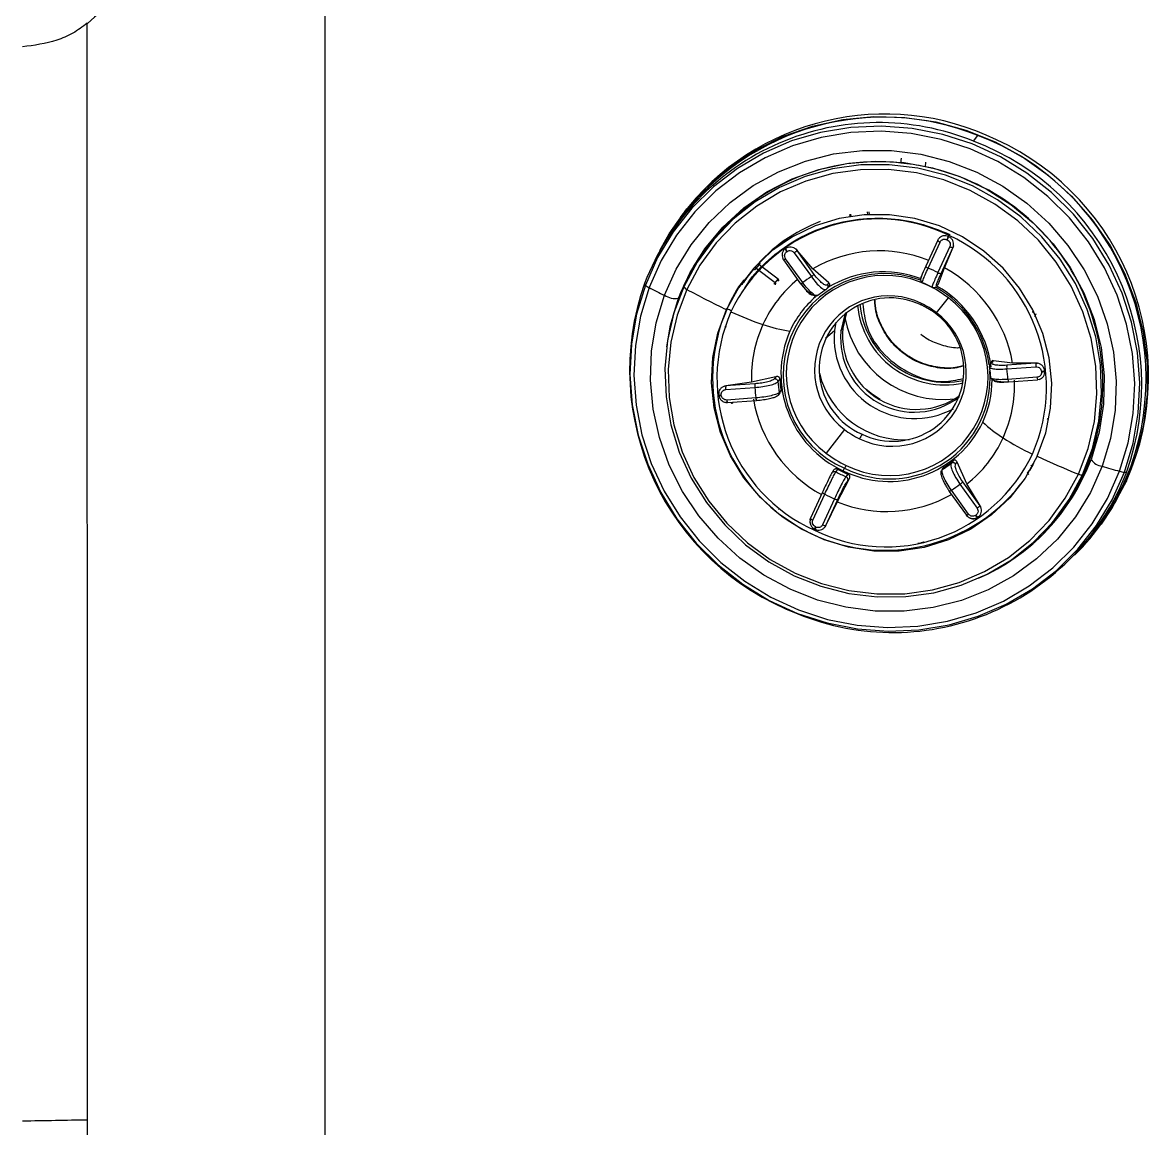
# Model space of a CAD drawing. Extents: x 943 to 1030, y 781 to 934.
# Drawn here: x 1010.099 to 1014.423, y 842.266 to 846.512 of the extents above; entities that cross this region are included whole.
import ezdxf

# ---------------------------------------------------------------- set-up
doc = ezdxf.new("R2010")
doc.units = 0
doc.header["$MEASUREMENT"] = 0
doc.layers.add('1', color=4, linetype='Continuous')

# ---------------------------------------------------------------- blocks, each defined once
blk = doc.blocks.new('AIRA')
at = {"layer": '1', "color": 3, "linetype": 'Continuous', "lineweight": 25}
for p, q in [((70.5736, 42.8903), (70.5899, 42.9126)), ((70.2944, 42.8069), (70.2969, 42.8255)), ((70.2985, 42.8092), (70.2966, 42.8067)), ((70.3895, 42.8097), (70.3873, 42.7923)), ((69.4503, 42.596), (69.4339, 42.5738)), ((69.4528, 42.6061), (69.4471, 42.5983)), ((70.0967, 42.6098), (70.098, 42.6019)), ((70.1015, 42.6106), (70.1028, 42.6027)), ((70.1671, 42.6092), (70.1656, 42.619)), ((70.174, 42.6096), (70.1723, 42.62)), ((70.4358, 42.5108), (70.3901, 42.4108)), ((70.4358, 42.5109), (70.4388, 42.516)), ((70.4706, 42.5126), (70.4724, 42.5117)), ((70.4767, 42.5247), (70.4785, 42.5239)), ((70.4794, 42.5283), (70.4824, 42.5325)), ((69.8506, 42.4777), (69.8523, 42.4788)), ((69.856, 42.4664), (69.8576, 42.4675)), ((69.8961, 42.4714), (69.892, 42.4758)), ((69.892, 42.4758), (69.8959, 42.4712)), ((69.8959, 42.4712), (69.8961, 42.4714)), ((69.9617, 42.3794), (69.8959, 42.4712)), ((69.9567, 42.4005), (69.8961, 42.4714)), ((70.3991, 42.4036), (70.4448, 42.5036)), ((70.4823, 42.4859), (70.4365, 42.386)), ((70.4489, 42.3832), (70.4946, 42.4832)), ((70.4614, 42.4048), (70.4947, 42.4833)), ((70.4965, 42.4887), (70.4946, 42.4832)), ((70.4946, 42.4832), (70.4947, 42.4833)), ((70.4947, 42.4833), (70.4965, 42.4887)), ((69.518, 42.4356), (69.5122, 42.4264)), ((69.8438, 42.4353), (69.8408, 42.4405)), ((69.8437, 42.435), (69.9095, 42.3432)), ((69.9174, 42.3478), (69.8516, 42.4396)), ((69.8848, 42.4624), (69.9506, 42.3706)), ((69.7381, 42.402), (69.7498, 42.4157)), ((69.8112, 42.3475), (69.7381, 42.402)), ((69.8228, 42.3612), (69.7498, 42.4157)), ((70.0174, 42.3463), (69.9567, 42.4005)), ((70.4388, 42.3426), (70.4614, 42.4048)), ((69.6857, 42.3415), (69.6849, 42.3405)), ((69.6854, 42.3411), (69.6849, 42.3405)), ((69.8112, 42.3475), (69.8228, 42.3612)), ((70.0114, 42.3254), (70.0198, 42.3359)), ((70.0174, 42.3463), (70.0118, 42.3392)), ((70.431, 42.3334), (70.4374, 42.3405)), ((70.4388, 42.3426), (70.4331, 42.3364)), ((69.6844, 42.3131), (69.6818, 42.3091)), ((69.9639, 42.2985), (69.9703, 42.2972)), ((70.0035, 42.3219), (70.0087, 42.3228)), ((69.4402, 42.2877), (69.441, 42.2888)), ((69.6242, 42.2441), (69.627, 42.248)), ((70.431, 42.232), (70.4767, 42.2888)), ((70.8036, 42.2385), (70.8015, 42.2379)), ((70.8066, 42.2323), (70.8024, 42.2312)), ((70.8131, 42.2277), (70.8069, 42.2169)), ((70.005, 42.1342), (70.0396, 42.164)), ((70.0448, 42.1961), (70.0396, 42.164)), ((70.0642, 42.1608), (70.0718, 42.1725)), ((70.6436, 42.046), (70.6365, 42.0349)), ((70.6451, 42.0404), (70.6499, 42.0478)), ((70.7236, 42.0387), (70.6499, 42.0478)), ((70.8131, 42.0385), (70.7016, 42.0303)), ((70.8132, 42.0387), (70.7236, 42.0387)), ((70.8132, 42.0387), (70.8131, 42.0385)), ((70.8131, 42.0385), (70.8191, 42.0384)), ((70.8191, 42.0384), (70.8132, 42.0387)), ((70.6356, 42.0246), (70.636, 42.023)), ((70.7012, 42.0165), (70.8126, 42.0247)), ((70.834, 42.0069), (70.8342, 42.0049)), ((70.8468, 42.0096), (70.847, 42.0076)), ((69.6225, 41.9511), (69.6165, 41.95)), ((69.6165, 41.95), (69.6224, 41.951)), ((69.6219, 41.9372), (69.7334, 41.9454)), ((69.7339, 41.9592), (69.6224, 41.951)), ((69.6224, 41.951), (69.6225, 41.9511)), ((69.721, 41.965), (69.6225, 41.9511)), ((69.8143, 41.9864), (69.721, 41.965)), ((69.8143, 41.9864), (69.8094, 41.9789)), ((69.8295, 41.9787), (69.8223, 41.9677)), ((70.8168, 41.9842), (70.7054, 41.976)), ((70.708, 41.9666), (70.8194, 41.9748)), ((70.8256, 41.9759), (70.8197, 41.9749)), ((69.5948, 41.9156), (69.5946, 41.9176)), ((69.6048, 41.9145), (69.6046, 41.9165)), ((69.7376, 41.9049), (69.6262, 41.8967)), ((69.8252, 41.9174), (69.8314, 41.9245)), ((69.8268, 41.925), (69.8342, 41.9335)), ((69.6291, 41.8874), (69.6231, 41.8875)), ((69.6288, 41.8872), (69.7402, 41.8954)), ((69.6507, 41.8885), (69.6509, 41.8889)), ((70.8566, 41.8258), (70.86, 41.8232)), ((70.0775, 41.7841), (70.0069, 41.6934)), ((70.488, 41.6537), (70.4961, 41.6642)), ((70.5047, 41.6509), (70.5103, 41.658)), ((70.5481, 41.5748), (70.5103, 41.658)), ((70.0331, 41.6239), (70.0288, 41.6166)), ((70.0506, 41.6314), (70.0445, 41.6211)), ((70.0839, 41.6025), (70.0923, 41.6117)), ((70.456, 41.6357), (70.4498, 41.6264)), ((70.4591, 41.6387), (70.453, 41.6296)), ((70.788, 41.6254), (70.7873, 41.6261)), ((70.9997, 41.6179), (70.9925, 41.6095)), ((70.0502, 41.5053), (70.096, 41.593)), ((70.0904, 41.5867), (70.096, 41.593)), ((70.5214, 41.5736), (70.5871, 41.4818)), ((70.5983, 41.4906), (70.5325, 41.5824)), ((70.5984, 41.4907), (70.5481, 41.5747)), ((71.1614, 41.587), (71.1556, 41.5792)), ((69.9932, 41.5426), (69.9475, 41.4427)), ((69.9565, 41.4354), (70.0022, 41.5354)), ((70.0396, 41.5178), (69.9939, 41.4178)), ((70.0063, 41.415), (70.052, 41.515)), ((70.4803, 41.5462), (70.5461, 41.4544)), ((70.554, 41.4589), (70.4882, 41.5507)), ((70.7116, 41.5508), (70.7147, 41.5544)), ((69.8276, 41.4797), (69.8284, 41.4808)), ((69.8276, 41.4797), (69.8287, 41.4806)), ((70.0064, 41.4152), (70.0502, 41.5053)), ((70.5984, 41.4907), (70.5983, 41.4906)), ((70.5983, 41.4906), (70.6013, 41.4854)), ((70.6013, 41.4854), (70.5984, 41.4907)), ((69.9456, 41.4372), (69.9475, 41.4427)), ((70.5501, 41.4501), (70.5462, 41.4547)), ((70.5828, 41.455), (70.5812, 41.4539)), ((70.5909, 41.4475), (70.5893, 41.4463)), ((70.8741, 41.4236), (70.8811, 41.4319)), ((70.8833, 41.4283), (70.9073, 41.4609)), ((70.8892, 41.4364), (70.8866, 41.4384)), ((69.963, 41.4013), (69.9649, 41.4004)), ((69.9682, 41.4088), (69.9664, 41.4097)), ((70.0033, 41.4099), (70.0064, 41.4152)), ((70.0063, 41.415), (70.0033, 41.4099)), ((70.0064, 41.4152), (70.0063, 41.415)), ((71.0381, 41.3926), (71.0545, 41.4148)), ((71.0576, 41.4125), (71.0633, 41.4202)), ((70.3701, 41.3479), (70.37, 41.3476))]:
    blk.add_line(p, q, dxfattribs=at)
at = {"layer": '1', "color": 3, "linetype": 'Continuous', "lineweight": 25, "flags": 128}
for points in [[(69.3682, 42.4711), (69.4042, 42.5349), (69.4718, 42.6305), (69.5508, 42.717), (69.64, 42.7931), (69.7382, 42.8577), (69.8438, 42.9098), (69.9554, 42.9488), (70.0713, 42.9741), (70.1899, 42.9852), (70.3094, 42.982), (70.428, 42.9646), (70.5441, 42.9332), (70.6559, 42.8883), (70.7619, 42.8305), (70.8604, 42.7606), (70.95, 42.6798), (71.0295, 42.5891), (71.0976, 42.4899), (71.1534, 42.3836), (71.1961, 42.2718), (71.225, 42.1562), (71.2397, 42.0383), (71.2401, 41.92), (71.226, 41.8029), (71.1977, 41.6887), (71.1556, 41.5792)], [(71.1526, 41.6198), (71.1863, 41.7311), (71.2061, 41.8459), (71.2118, 41.9627), (71.2031, 42.0798), (71.1803, 42.1953), (71.1437, 42.3077), (71.0938, 42.4153), (71.0313, 42.5166), (70.9572, 42.61), (70.8725, 42.6942), (70.7785, 42.7679), (70.6766, 42.8302), (70.5682, 42.88), (70.4549, 42.9167), (70.3383, 42.9398), (70.2202, 42.9488), (70.1023, 42.9437), (69.9863, 42.9245), (69.8739, 42.8915), (69.7667, 42.8452), (69.6664, 42.7863), (69.5742, 42.7156), (69.4917, 42.6341), (69.42, 42.5431), (69.3602, 42.4439), (69.3131, 42.3379)], [(71.1342, 41.6233), (71.1673, 41.7326), (71.1868, 41.8454), (71.1923, 41.9602), (71.1838, 42.0751), (71.1614, 42.1886), (71.1254, 42.299), (71.0764, 42.4047), (71.0151, 42.5042), (70.9423, 42.5959), (70.8591, 42.6786), (70.7668, 42.7511), (70.6666, 42.8123), (70.5601, 42.8612), (70.4488, 42.8973), (70.3343, 42.9199), (70.2183, 42.9288), (70.1025, 42.9237), (69.9886, 42.9049), (69.8782, 42.8725), (69.7729, 42.827), (69.6743, 42.7691), (69.5838, 42.6997), (69.5027, 42.6197), (69.4323, 42.5303), (69.3735, 42.4328), (69.3272, 42.3287)], [(69.3868, 42.299), (69.4318, 42.3996), (69.4894, 42.4934), (69.5586, 42.579), (69.6383, 42.655), (69.7273, 42.7202), (69.8242, 42.7737), (69.9275, 42.8144), (70.0355, 42.8418), (70.1465, 42.8556), (70.2587, 42.8553), (70.3705, 42.8411), (70.48, 42.8132), (70.5855, 42.772), (70.6854, 42.7182), (70.778, 42.6526), (70.862, 42.5762), (70.9359, 42.4903), (70.9987, 42.3963), (71.0493, 42.2955), (71.0869, 42.1895), (71.1109, 42.0802), (71.1211, 41.9691), (71.1171, 41.8581), (71.0991, 41.7488), (71.0673, 41.643)], [(69.4402, 42.2877), (69.4846, 42.3863), (69.5419, 42.478), (69.611, 42.5612), (69.6907, 42.6344), (69.7797, 42.6963), (69.8765, 42.746), (69.9793, 42.7825), (70.0865, 42.8053), (70.1961, 42.8139), (70.3064, 42.8083), (70.4154, 42.7884), (70.5213, 42.7547), (70.6223, 42.7077), (70.7166, 42.6482), (70.8026, 42.5772), (70.8788, 42.496), (70.944, 42.406), (70.997, 42.3086), (71.0369, 42.2056), (71.0631, 42.0987), (71.075, 41.9897), (71.0726, 41.8806), (71.0557, 41.7731), (71.0248, 41.6691)], [(70.9925, 41.6095), (71.0306, 41.7103), (71.055, 41.8155), (71.0651, 41.9234), (71.061, 42.0321), (71.0426, 42.1397), (71.0102, 42.2445), (70.9644, 42.3446), (70.9059, 42.4382), (70.8359, 42.5239), (70.7555, 42.6001), (70.6659, 42.6656), (70.5689, 42.7191), (70.4661, 42.7599), (70.3591, 42.7871), (70.2499, 42.8004), (70.1402, 42.7995), (70.0321, 42.7844), (69.9273, 42.7554), (69.8276, 42.7129), (69.7347, 42.6578), (69.6503, 42.5909), (69.5757, 42.5134), (69.5123, 42.4266), (69.4611, 42.332)], [(70.976, 41.6123), (71.0135, 41.7112), (71.0374, 41.8146), (71.0474, 41.9205), (71.0433, 42.0273), (71.0252, 42.133), (70.9934, 42.2359), (70.9484, 42.3341), (70.891, 42.4261), (70.8223, 42.5103), (70.7432, 42.5851), (70.6553, 42.6494), (70.5601, 42.702), (70.459, 42.742), (70.354, 42.7688), (70.2467, 42.7818), (70.1391, 42.7809), (70.0329, 42.7661), (69.9299, 42.7376), (69.832, 42.6959), (69.7408, 42.6418), (69.6579, 42.5761), (69.5847, 42.4999), (69.5224, 42.4147), (69.4721, 42.3218)], [(70.8175, 41.6811), (70.8505, 41.7712), (70.8695, 41.8655), (70.874, 41.962), (70.864, 42.0585), (70.8395, 42.1529), (70.8012, 42.243), (70.75, 42.3269), (70.6869, 42.4026), (70.6135, 42.4685), (70.5312, 42.5231), (70.4421, 42.5652), (70.3479, 42.5938), (70.251, 42.6083), (70.1534, 42.6084), (70.0572, 42.594), (69.9648, 42.5656), (69.878, 42.5237), (69.7989, 42.4692), (69.7293, 42.4035), (69.6706, 42.3279), (69.6242, 42.2441)], [(69.8095, 42.4776), (69.8266, 42.4923), (69.8578, 42.5165)], [(69.8438, 42.4353), (69.8437, 42.435), (69.844, 42.435), (69.8446, 42.4352), (69.8455, 42.4357), (69.8467, 42.4364), (69.8482, 42.4373), (69.8499, 42.4384), (69.8516, 42.4396)], [(69.7283, 42.3996), (69.728, 42.3996), (69.7278, 42.3994)], [(69.736, 42.4085), (69.7364, 42.4095), (69.7367, 42.4099)], [(69.3131, 42.3379), (69.2793, 42.2267), (69.2595, 42.1118), (69.2539, 41.995), (69.2626, 41.878), (69.2854, 41.7624), (69.322, 41.65), (69.3719, 41.5424), (69.4344, 41.4412), (69.5085, 41.3478), (69.5931, 41.2636), (69.6871, 41.1898), (69.7891, 41.1276), (69.8975, 41.0777), (70.0108, 41.041), (70.1274, 41.018), (70.2455, 41.009), (70.3634, 41.0141), (70.4794, 41.0333), (70.5918, 41.0663), (70.6989, 41.1125), (70.7993, 41.1715), (70.8914, 41.2422), (70.9739, 41.3236), (71.0456, 41.4146), (71.1055, 41.5138), (71.1526, 41.6198)], [(69.6899, 42.3482), (69.6896, 42.3481), (69.6894, 42.348)], [(69.3272, 42.3287), (69.2941, 42.2194), (69.2747, 42.1066), (69.2691, 41.9919), (69.2776, 41.8769), (69.3, 41.7634), (69.336, 41.653), (69.385, 41.5473), (69.4464, 41.4478), (69.5192, 41.3561), (69.6024, 41.2734), (69.6947, 41.2009), (69.7948, 41.1398), (69.9013, 41.0908), (70.0126, 41.0547), (70.1271, 41.0321), (70.2431, 41.0233), (70.3589, 41.0283), (70.4729, 41.0471), (70.5833, 41.0795), (70.6886, 41.125), (70.7872, 41.1829), (70.8777, 41.2523), (70.9587, 41.3323), (71.0291, 41.4217), (71.0879, 41.5192), (71.1342, 41.6233)], [(71.0673, 41.643), (71.0223, 41.5424), (70.9647, 41.4486), (70.8955, 41.363), (70.8158, 41.287), (70.7268, 41.2218), (70.6299, 41.1684), (70.5266, 41.1276), (70.4186, 41.1002), (70.3076, 41.0865), (70.1954, 41.0867), (70.0836, 41.1009), (69.9741, 41.1288), (69.8686, 41.17), (69.7687, 41.2238), (69.6761, 41.2894), (69.5921, 41.3658), (69.5182, 41.4517), (69.4554, 41.5458), (69.4048, 41.6466), (69.3672, 41.7525), (69.3431, 41.8618), (69.333, 41.9729), (69.337, 42.084), (69.355, 42.1932), (69.3868, 42.299)], [(69.4611, 42.332), (69.423, 42.2312), (69.3986, 42.126), (69.3885, 42.0181), (69.3926, 41.9094), (69.4111, 41.8018), (69.4434, 41.697), (69.4892, 41.597), (69.5477, 41.5033), (69.6177, 41.4176), (69.6982, 41.3414), (69.7877, 41.2759), (69.8847, 41.2224), (69.9875, 41.1816), (70.0945, 41.1544), (70.2037, 41.1411), (70.3134, 41.142), (70.4215, 41.1571), (70.5263, 41.1861), (70.626, 41.2286), (70.7189, 41.2837), (70.8033, 41.3506), (70.8779, 41.4281), (70.9413, 41.5149), (70.9925, 41.6095)], [(69.4721, 42.3218), (69.4347, 42.2229), (69.4108, 42.1195), (69.4008, 42.0136), (69.4048, 41.9068), (69.4229, 41.8011), (69.4548, 41.6982), (69.4997, 41.5999), (69.5571, 41.5079), (69.6259, 41.4238), (69.7049, 41.349), (69.7928, 41.2847), (69.8881, 41.2321), (69.9891, 41.1921), (70.0942, 41.1653), (70.2014, 41.1523), (70.3091, 41.1532), (70.4153, 41.168), (70.5182, 41.1965), (70.6161, 41.2382), (70.7073, 41.2923), (70.7902, 41.358), (70.8635, 41.4341), (70.9258, 41.5194), (70.976, 41.6123)], [(69.3951, 42.1017), (69.4092, 42.1837), (69.4402, 42.2877)], [(69.441, 42.2888), (69.4186, 42.2192), (69.4047, 42.1592)], [(70.3719, 42.2619), (70.3714, 42.2612), (70.3711, 42.261), (70.3709, 42.2612), (70.371, 42.2617), (70.3712, 42.2627), (70.3716, 42.264), (70.3722, 42.2657), (70.373, 42.2678)], [(70.8175, 41.6811), (70.7711, 41.5974), (70.7124, 41.5217), (70.6427, 41.456), (70.5636, 41.4015), (70.4769, 41.3596), (70.3844, 41.3312), (70.2883, 41.3169), (70.1906, 41.317), (70.0937, 41.3315), (69.9996, 41.3601), (69.9104, 41.4022), (69.8281, 41.4567), (69.7547, 41.5226), (69.6916, 41.5984), (69.6404, 41.6822), (69.6021, 41.7723), (69.5777, 41.8667), (69.5676, 41.9632), (69.5721, 42.0597), (69.5911, 42.1541), (69.6242, 42.2441)], [(70.0815, 42.2313), (70.0775, 42.2205), (70.0642, 42.1608)], [(70.0859, 42.2346), (70.0851, 42.2325), (70.0718, 42.1725)], [(70.2145, 41.8985), (70.1854, 41.9181), (70.1616, 41.9375)], [(70.8039, 41.6532), (70.8005, 41.6474), (70.7878, 41.6268)], [(70.7871, 41.6259), (70.7871, 41.626), (70.7879, 41.6269)], [(71.1614, 41.587), (71.1061, 41.4837), (71.0633, 41.4202)], [(70.4804, 41.5465), (70.4803, 41.5462), (70.4806, 41.5462), (70.4812, 41.5464), (70.4821, 41.5469), (70.4833, 41.5476), (70.4848, 41.5485), (70.4864, 41.5495), (70.4882, 41.5507)], [(70.37, 41.3476), (70.3619, 41.3462), (70.3595, 41.3458)]]:
    blk.add_lwpolyline(points, dxfattribs=at)
at = {"layer": '1', "color": 3, "linetype": 'Continuous', "lineweight": 25}
for centre, radius, start, end in [((70.2266, 42.0109), 0.9721, 68.0534, 142.9936), ((70.233, 42.0183), 0.9768, 63.9687, 143.0059), ((70.2088, 41.9993), 0.9628, 67.7397, 158.983), ((70.2366, 41.978), 0.9992, 340.4738, 69.2879), ((70.2467, 41.9877), 0.9986, 336.3393, 65.4478), ((70.2192, 41.9553), 0.9999, 340.5161, 69.2456), ((70.2047, 41.9971), 0.8148, 83.6735, 147.4378), ((70.2076, 41.9537), 0.8576, 77.9144, 84.188), ((70.2178, 41.9571), 0.8522, 336.5486, 78.537), ((70.2047, 41.9697), 0.6225, 63.8189, 154.7027), ((70.2059, 41.9988), 0.6238, 110.8127, 139.4986), ((70.4479, 42.5165), 0.0133, 205.0797, 256.793), ((70.607, 42.4519), 0.1493, 150.7819, 156.003), ((70.6088, 42.451), 0.1493, 150.7819, 156.003), ((70.2133, 41.9462), 0.6401, 336.3557, 65.4314), ((70.1932, 42.0091), 0.8025, 143.6387, 159.6039), ((69.8746, 42.4821), 0.0243, 190.3389, 220.1572), ((69.8762, 42.4832), 0.0243, 190.3389, 220.1572), ((69.8431, 42.5267), 0.0766, 302.9604, 313.5759), ((70.2122, 41.9642), 0.5056, 68.0558, 120.3531), ((70.492, 42.5006), 0.0176, 236.3238, 278.4241), ((69.7533, 42.4204), 0.00589, 163.4458, 233.7425), ((69.745, 42.4119), 0.0131, 46.4021, 69.722), ((71.376, 41.2097), 2.0245, 143.2376, 143.4399), ((70.203, 42.0048), 0.6177, 140.2898, 146.2452), ((69.7257, 42.3894), 0.0105, 44.8553, 75.4834), ((69.7416, 42.4068), 0.00589, 163.1343, 233.7477), ((70.2319, 41.9928), 0.3894, 69.2806, 246.7904), ((69.9089, 42.4349), 0.0766, 302.9603, 313.5763), ((70.2278, 41.9842), 0.4049, 69.1263, 121.8008), ((70.4024, 42.4169), 0.0137, 206.301, 256.2303), ((70.2022, 41.9377), 0.5058, 62.3986, 67.0858), ((70.4463, 42.4006), 0.0176, 236.3229, 278.4258), ((70.2112, 41.9486), 0.5202, 9.9677, 61.2528), ((70.2528, 42.0111), 0.9999, 160.5161, 249.2456), ((69.3157, 42.3431), 0.00577, 164.5628, 243.0159), ((69.356, 42.3884), 0.0663, 229.6352, 244.2964), ((70.2014, 41.9871), 0.4803, 129.1877, 155.436), ((68.2257, 43.5231), 1.9738, 323.2368, 323.4443), ((69.8078, 42.3428), 0.00583, 324.3515, 53.9783), ((70.2327, 41.9969), 0.3783, 63.81, 233.3542), ((69.9022, 42.3649), 0.0229, 288.4829, 311.4518), ((70.1986, 41.9748), 0.4671, 122.0695, 127.0121), ((70.2276, 41.9719), 0.4031, 51.8358, 64.7374), ((70.2281, 41.9712), 0.4166, 7.3167, 60.7232), ((70.6205, 44.8483), 2.8321, 242.8295, 244.176), ((69.4283, 42.3632), 0.0765, 237.1228, 278.9089), ((69.4762, 42.3373), 0.016, 199.186, 255.1693), ((71.1162, 45.3516), 3.4471, 241.5135, 244.3523), ((70.2192, 42.0013), 0.3858, 130.8297, 155.435), ((70.2476, 42.0123), 0.2846, 63.8472, 233.317), ((70.2299, 41.9736), 0.4078, 8.3155, 60.5618), ((70.2334, 41.9821), 0.6621, 156.3213, 322.0491), ((71.1494, 45.4143), 3.5132, 244.3216, 244.6368), ((70.2532, 42.0163), 0.2728, 64.2088, 246.6549), ((70.2509, 41.9853), 0.3783, 243.81, 53.3542), ((70.4634, 42.292), 0.337, 185.3398, 281.9156), ((70.4663, 42.2959), 0.3309, 185.3751, 281.8806), ((70.2638, 42.0114), 0.2728, 244.2088, 66.6549), ((70.2436, 41.9936), 0.3032, 51.8358, 64.7374), ((70.2283, 41.979), 0.6401, 156.3557, 245.4314), ((70.1123, 43.2376), 1.1068, 244.8516, 251.6897), ((70.4551, 42.2807), 0.3817, 190.1358, 277.1339), ((70.2609, 42.0037), 0.2846, 243.8472, 53.317), ((70.7892, 42.2329), 0.0132, 352.5813, 22.282), ((69.6211, 42.168), 0.00996, 66.6818, 104.8503), ((70.2087, 41.9844), 0.4881, 155.4981, 182.2748), ((69.9532, 42.7385), 0.583, 251.1267, 261.6347), ((70.2436, 41.9974), 0.4096, 156.3663, 245.4209), ((70.3472, 42.1345), 0.309, 174.5242, 298.7761), ((70.3459, 42.1332), 0.283, 174.4209, 307.6339), ((70.3546, 42.145), 0.2842, 174.4442, 305.7317), ((70.8463, 42.0305), 0.0342, 166.4091, 189.7369), ((70.3067, 42.0792), 0.3348, 193.7273, 273.4689), ((70.2514, 41.9797), 0.3857, 243.3536, 4.2124), ((70.7348, 42.0223), 0.0342, 166.4083, 189.7373), ((70.2242, 41.9462), 0.4821, 3.5435, 8.3827), ((70.8331, 42.0424), 0.0356, 271.4452, 292.7149), ((70.8333, 42.0404), 0.0356, 271.4452, 292.7149), ((69.6556, 41.9429), 0.0342, 166.4091, 189.7369), ((69.7671, 41.9511), 0.0342, 166.4082, 189.7373), ((70.2146, 41.9752), 0.4821, 183.5435, 188.3827), ((70.2268, 41.9884), 0.405, 182.9251, 189.0009), ((70.234, 41.9981), 0.405, 182.7497, 189.1765), ((70.2521, 41.9748), 0.3923, 335.5108, 0.0365), ((70.2427, 41.9541), 0.4881, 335.4981, 2.2748), ((70.7191, 41.9747), 0.0138, 174.5088, 216.0482), ((70.8269, 41.9822), 0.0102, 168.8739, 225.5847), ((69.6011, 41.931), 0.015, 244.2615, 283.5994), ((69.6013, 41.9291), 0.015, 244.2615, 283.5994), ((69.7477, 41.9029), 0.0102, 168.8717, 225.5877), ((69.6399, 41.8954), 0.0138, 174.5094, 216.0477), ((70.2402, 41.9898), 0.5202, 189.9677, 241.2528), ((70.249, 41.9823), 0.3982, 243.8081, 334.7136), ((70.2649, 42.0225), 0.3032, 231.8358, 244.7374), ((70.9269, 42.1404), 0.4569, 225.9231, 238.2994), ((70.29, 41.6747), 0.1711, 147.8479, 154.5557), ((70.2499, 41.9514), 0.4804, 308.3689, 335.4354), ((71.2387, 42.6191), 1.0282, 237.5343, 244.7185), ((70.2368, 41.9555), 0.6225, 243.8189, 334.7027), ((70.2559, 42.0103), 0.4031, 231.8358, 244.7374), ((68.7192, 42.3323), 1.5277, 332.8368, 333.2947), ((70.2483, 41.9644), 0.3924, 301.4379, 307.6435), ((70.2555, 41.9741), 0.3924, 301.2588, 307.8228), ((70.2707, 41.9501), 0.8047, 293.5355, 339.561), ((70.7893, 41.638), 0.00931, 28.2587, 64.3082), ((72.321, 44.9268), 3.577, 245.1445, 247.9142), ((71.0726, 41.6993), 0.0565, 212.2724, 264.6291), ((70.2992, 41.9709), 0.9379, 323.6393, 339.6032), ((72.0212, 44.763), 3.2625, 252.9995, 254.2248), ((70.2632, 41.967), 0.9628, 247.7397, 338.983), ((70.2452, 41.9955), 0.4248, 241.7996, 247.6848), ((70.2524, 42.0052), 0.4248, 241.6297, 247.8547), ((69.0184, 42.1787), 1.1914, 332.2997, 332.8402), ((70.7898, 41.6262), 0.00206, 165.1923, 220.0728), ((70.2734, 41.9499), 0.7986, 325.019, 335.4356), ((70.9877, 41.6313), 0.0223, 238.5329, 282.4), ((71.1602, 41.7097), 0.0902, 253.2879, 265.1958), ((71.1551, 41.6312), 0.0116, 257.6574, 305.6441), ((70.2402, 41.9466), 0.4671, 302.0695, 307.0121), ((70.4797, 41.6379), 0.0766, 302.9603, 313.5763), ((70.3002, 41.9702), 0.9406, 314.6861, 335.4392), ((70.0053, 41.5483), 0.0133, 205.0774, 256.7943), ((70.2366, 41.9836), 0.5058, 242.3986, 247.0858), ((70.0494, 41.5324), 0.0176, 236.3229, 278.4257), ((70.2392, 41.9745), 0.5058, 248.0614, 299.5567), ((70.5455, 41.5461), 0.0766, 302.9604, 313.5759), ((70.2742, 41.9494), 0.7976, 319.5488, 325.0161), ((69.9596, 41.4484), 0.0133, 205.0797, 256.793), ((70.5388, 41.4761), 0.0229, 288.4832, 311.4514), ((70.5957, 41.4615), 0.0164, 207.6501, 247.0209), ((70.5974, 41.4626), 0.0164, 207.6501, 247.0209), ((70.2706, 41.9531), 0.8068, 297.6719, 319.4158), ((70.0017, 41.3907), 0.0401, 151.8623, 164.7312), ((69.9991, 41.3918), 0.0353, 151.2155, 165.834), ((70.0037, 41.4324), 0.0176, 236.3238, 278.4241)]:
    blk.add_arc(centre, radius, start, end, dxfattribs=at)
for points, knots in [([(68.0823, 44.0405), (67.9235, 43.9331), (67.6059, 43.7185), (67.3156, 43.4682), (67.1704, 43.343)], [0, 0, 0, 0, 0.499975, 1, 1, 1, 1]), ([(68.0823, 44.0405), (68.0823, 43.8675), (68.0823, 43.5215), (68.0823, 42.9991), (68.0823, 42.4774), (68.0823, 42.0402), (68.0823, 41.6874), (68.0823, 41.4176), (68.0823, 41.149), (68.0823, 40.8816), (68.0823, 40.6155), (68.0823, 40.3843), (68.0823, 40.1875), (68.0823, 40.0247), (68.0823, 39.8624), (68.0823, 39.7078), (68.0824, 39.5739), (68.0824, 39.4533), (68.0824, 39.3261), (68.0824, 39.1667), (68.0823, 38.9701), (68.0823, 38.7467), (68.0823, 38.5203), (68.0823, 38.2574), (68.0823, 37.9713), (68.0823, 37.662), (68.0823, 37.3849), (68.0823, 37.1397), (68.0823, 36.9258), (68.0823, 36.7484), (68.0823, 36.5865), (68.0823, 36.4195), (68.0823, 36.2216), (68.0823, 35.9916), (68.0822, 35.7801), (68.0822, 35.601), (68.0822, 35.4697), (68.0822, 35.3498), (68.0822, 35.2413), (68.0822, 35.144), (68.0822, 35.0581), (68.0822, 34.9552), (68.0822, 34.8157), (68.0822, 34.6202), (68.0822, 34.3939), (68.0822, 34.1414), (68.0822, 33.8803), (68.0823, 33.687), (68.0823, 33.5725), (68.0823, 33.5349), (68.0823, 33.4969), (68.0823, 33.4584), (68.0823, 33.4195), (68.0823, 33.3683), (68.0823, 33.2914), (68.0823, 33.1844), (68.0823, 33.0496), (68.0823, 32.8909), (68.0823, 32.7031), (68.0823, 32.4963), (68.0823, 32.2727), (68.0823, 32.1024), (68.0823, 31.9847), (68.0823, 31.9268), (68.0823, 31.8678), (68.0823, 31.8076), (68.0823, 31.7462), (68.0822, 31.6836), (68.0822, 31.521), (68.0822, 31.2472), (68.0822, 30.8502), (68.0823, 30.4178), (68.0823, 30.1156), (68.0823, 29.959)], [0, 0, 0, 0, 0.034549, 0.069099, 0.103651, 0.138202, 0.156302, 0.174403, 0.192505, 0.210605, 0.228706, 0.246807, 0.258016, 0.269225, 0.280434, 0.291643, 0.301367, 0.308342, 0.316839, 0.327989, 0.341794, 0.358253, 0.375213, 0.38986, 0.414279, 0.43647, 0.456434, 0.47417, 0.489679, 0.502961, 0.512871, 0.52506, 0.539527, 0.556273, 0.575616, 0.586111, 0.595776, 0.604611, 0.612615, 0.61979, 0.626134, 0.631649, 0.642587, 0.657041, 0.67501, 0.692821, 0.713112, 0.73302, 0.735769, 0.738551, 0.741367, 0.744215, 0.747096, 0.75001, 0.755572, 0.764178, 0.773758, 0.785485, 0.79936, 0.815382, 0.831257, 0.848795, 0.852961, 0.85721, 0.861544, 0.865961, 0.870461, 0.875046, 0.879714, 0.90618, 0.935049, 0.966322, 1, 1, 1, 1]), ([(67.1699, 43.3437), (67.1518, 43.3303), (67.1156, 43.3035), (67.0327, 43.2673), (66.9657, 43.2588), (66.9212, 43.2531)], [0, 0, 0, 0, 0.250577, 0.501196, 1, 1, 1, 1]), ([(67.1708, 39.1335), (67.1707, 39.3636), (67.1706, 39.8238), (67.1704, 40.521), (67.1701, 41.2226), (67.1699, 41.9281), (67.1697, 42.6361), (67.1696, 43.1076), (67.1695, 43.3433)], [0, 0, 0, 0, 0.1666691, 0.33334, 0.500009, 0.6666791, 0.8333439, 1, 1, 1, 1]), ([(69.6867, 42.3117), (69.6929, 42.3229), (69.719, 42.3697), (69.7857, 42.4379), (69.8834, 42.5117), (69.9957, 42.5637), (70.1163, 42.593), (70.2411, 42.5977), (70.3658, 42.5798), (70.4435, 42.5482), (70.4824, 42.5325)], [0, 0, 0, 0, 0.043051, 0.179758, 0.316465, 0.453172, 0.589879, 0.726586, 0.863293, 1, 1, 1, 1]), ([(70.4767, 42.5247), (70.4733, 42.5259), (70.4665, 42.5284), (70.4556, 42.5274), (70.4457, 42.5234), (70.4411, 42.5184), (70.4388, 42.516)], [0, 0, 0, 0, 0.247558, 0.500834, 0.753648, 1, 1, 1, 1]), ([(70.4448, 42.5036), (70.4463, 42.506), (70.4493, 42.5108), (70.4567, 42.5142), (70.4641, 42.5149), (70.4684, 42.5133), (70.4706, 42.5126)], [0, 0, 0, 0, 0.279486, 0.559002, 0.779415, 1, 1, 1, 1]), ([(70.4724, 42.5117), (70.4749, 42.5101), (70.4798, 42.507), (70.4835, 42.4996), (70.4844, 42.4922), (70.483, 42.488), (70.4823, 42.4859)], [0, 0, 0, 0, 0.279658, 0.559227, 0.779582, 1, 1, 1, 1]), ([(70.4965, 42.4887), (70.4968, 42.4921), (70.4975, 42.499), (70.4941, 42.5093), (70.4878, 42.5183), (70.4816, 42.522), (70.4785, 42.5239)], [0, 0, 0, 0, 0.246603, 0.499388, 0.752586, 1, 1, 1, 1]), ([(69.8506, 42.4777), (69.848, 42.4754), (69.8427, 42.4709), (69.8384, 42.461), (69.8373, 42.4504), (69.8397, 42.4438), (69.8408, 42.4405)], [0, 0, 0, 0, 0.247675, 0.501043, 0.753791, 1, 1, 1, 1]), ([(69.8516, 42.4396), (69.8503, 42.4421), (69.8475, 42.4472), (69.848, 42.4554), (69.8509, 42.4621), (69.8543, 42.465), (69.856, 42.4664)], [0, 0, 0, 0, 0.279486, 0.559002, 0.779415, 1, 1, 1, 1]), ([(69.892, 42.4758), (69.8891, 42.4778), (69.8833, 42.4821), (69.8725, 42.4845), (69.8616, 42.4839), (69.8553, 42.4805), (69.8523, 42.4788)], [0, 0, 0, 0, 0.24664, 0.499524, 0.752684, 1, 1, 1, 1]), ([(69.8576, 42.4675), (69.8601, 42.4688), (69.8652, 42.4714), (69.8734, 42.4707), (69.8803, 42.4676), (69.8833, 42.4641), (69.8848, 42.4624)], [0, 0, 0, 0, 0.279658, 0.559227, 0.779582, 1, 1, 1, 1]), ([(69.7278, 42.3994), (69.7288, 42.4007), (69.7308, 42.4031), (69.7326, 42.4052), (69.7335, 42.4062)], [0, 0, 0, 0, 0.546836, 1, 1, 1, 1]), ([(69.7332, 42.3968), (69.7337, 42.3974), (69.7349, 42.3987), (69.7365, 42.4003), (69.7376, 42.4015), (69.738, 42.4018), (69.7381, 42.402)], [0, 0, 0, 0, 0.272621, 0.55768, 0.783623, 1, 1, 1, 1]), ([(70.0118, 42.3392), (70.0097, 42.3382), (70.0056, 42.3361), (69.9929, 42.344), (69.9775, 42.3587), (69.9669, 42.3725), (69.9617, 42.3794)], [0, 0, 0, 0, 0.249817, 0.500222, 0.750496, 1, 1, 1, 1]), ([(70.3794, 42.3871), (70.3785, 42.385), (70.3747, 42.3764), (70.3705, 42.3672), (70.369, 42.3566), (70.3725, 42.3503), (70.3751, 42.3488), (70.3764, 42.3481)], [0, 0, 0, 0, 0.128018, 0.522785, 0.789631, 0.89953, 1, 1, 1, 1]), ([(70.3901, 42.4109), (70.3867, 42.4034), (70.3799, 42.3882), (70.3729, 42.3722), (70.3696, 42.364), (70.3704, 42.3649), (70.3706, 42.3651)], [0, 0, 0, 0, 0.293659, 0.58801, 0.882297, 1, 1, 1, 1]), ([(70.377, 42.3494), (70.3767, 42.3491), (70.3759, 42.348), (70.3794, 42.3578), (70.3871, 42.3769), (70.3951, 42.3947), (70.3991, 42.4036)], [0, 0, 0, 0, 0.114643, 0.409738, 0.704855, 1, 1, 1, 1]), ([(70.4365, 42.386), (70.4325, 42.3771), (70.4245, 42.3592), (70.4168, 42.3402), (70.4135, 42.3303), (70.4151, 42.331), (70.4155, 42.3312)], [0, 0, 0, 0, 0.296252, 0.592474, 0.888675, 1, 1, 1, 1]), ([(70.4331, 42.3364), (70.432, 42.3357), (70.4299, 42.3342), (70.4324, 42.3438), (70.4388, 42.3605), (70.4455, 42.3756), (70.4489, 42.3832)], [0, 0, 0, 0, 0.249816, 0.500222, 0.750495, 1, 1, 1, 1]), ([(69.692, 42.358), (69.6915, 42.3574), (69.6629, 42.3258), (69.6448, 42.2866), (69.627, 42.248)], [0, 0, 0, 0, 0.0171806, 1, 1, 1, 1]), ([(69.6849, 42.3405), (69.6847, 42.3403), (69.6844, 42.3401), (69.6853, 42.3415), (69.6857, 42.3423)], [0, 0, 0, 0, 0.492332, 1, 1, 1, 1]), ([(69.6857, 42.3423), (69.6857, 42.3423), (69.686, 42.3428), (69.6873, 42.3448), (69.6887, 42.3469), (69.6894, 42.348)], [0, 0, 0, 0, 0.015006, 0.514683, 1, 1, 1, 1]), ([(69.8241, 42.3531), (69.8245, 42.3539), (69.8253, 42.3553), (69.8252, 42.3578), (69.8243, 42.3599), (69.8233, 42.3608), (69.8228, 42.3612)], [0, 0, 0, 0, 0.2775565, 0.5563166, 0.77913, 1, 1, 1, 1]), ([(69.9095, 42.3439), (69.915, 42.3372), (69.9259, 42.3238), (69.9432, 42.3085), (69.9568, 42.2994), (69.9622, 42.2987), (69.9639, 42.2985)], [0, 0, 0, 0, 0.284631, 0.5711, 0.863395, 1, 1, 1, 1]), ([(69.9096, 42.3435), (69.9148, 42.3366), (69.9252, 42.3228), (69.94, 42.3076), (69.9518, 42.2991), (69.9552, 42.3006), (69.9568, 42.3014)], [0, 0, 0, 0, 0.249775, 0.50014, 0.75045, 1, 1, 1, 1]), ([(69.9737, 42.2988), (69.9717, 42.2979), (69.9678, 42.2961), (69.9537, 42.3059), (69.9359, 42.3234), (69.9235, 42.3397), (69.9174, 42.3478)], [0, 0, 0, 0, 0.249978, 0.499965, 0.74997, 1, 1, 1, 1]), ([(69.9506, 42.3706), (69.9567, 42.3625), (69.9691, 42.3461), (69.9866, 42.329), (69.9988, 42.3203), (70.0024, 42.3216), (70.0035, 42.3219)], [0, 0, 0, 0, 0.295297, 0.590565, 0.885812, 1, 1, 1, 1]), ([(70.0118, 42.3392), (70.0122, 42.3385), (70.013, 42.3372), (70.0138, 42.3342), (70.0138, 42.3302), (70.0124, 42.3266), (70.0105, 42.3242), (70.0093, 42.3233), (70.0087, 42.3228)], [0, 0, 0, 0, 0.1247216, 0.2493439, 0.5000002, 0.7506559, 0.8752779, 1, 1, 1, 1]), ([(70.0169, 42.3332), (70.0176, 42.3337), (70.0189, 42.3346), (70.0202, 42.3361), (70.021, 42.3378), (70.0214, 42.3403), (70.0207, 42.3434), (70.0185, 42.3453), (70.0174, 42.3463)], [0, 0, 0, 0, 0.094256, 0.190576, 0.298462, 0.424807, 0.701731, 1, 1, 1, 1]), ([(70.3756, 42.3484), (70.3861, 42.3438), (70.3997, 42.338), (70.4128, 42.331), (70.4157, 42.3295)], [0, 0, 0, 0, 0.779438, 1, 1, 1, 1]), ([(69.9615, 42.2975), (69.9626, 42.2971), (69.9647, 42.2963), (69.9681, 42.2963), (69.9712, 42.2971), (69.9729, 42.2982), (69.9737, 42.2988)], [0, 0, 0, 0, 0.2594194, 0.5189434, 0.7684571, 1, 1, 1, 1]), ([(69.9726, 42.2977), (69.9815, 42.3043), (69.9929, 42.3127), (70.005, 42.3202), (70.0077, 42.3218)], [0, 0, 0, 0, 0.779429, 1, 1, 1, 1]), ([(70.4147, 42.3303), (70.4157, 42.3297), (70.4177, 42.3286), (70.4214, 42.3283), (70.4255, 42.3293), (70.428, 42.331), (70.4293, 42.3319)], [0, 0, 0, 0, 0.246599, 0.49788, 0.750371, 1, 1, 1, 1]), ([(70.1481, 42.2653), (70.1516, 42.2356), (70.16, 42.1638), (70.2281, 42.0651), (70.3321, 41.9911), (70.4427, 41.9595), (70.5081, 41.9741), (70.533, 41.9796)], [0, 0, 0, 0, 0.163538, 0.394973, 0.626408, 0.857842, 1, 1, 1, 1]), ([(70.5309, 42.0263), (70.5214, 42.0238), (70.4905, 42.0155), (70.4348, 42.0189), (70.369, 42.0358), (70.3089, 42.0692), (70.2578, 42.1156), (70.22, 42.1729), (70.1973, 42.2292), (70.1948, 42.2658), (70.1938, 42.2798)], [0, 0, 0, 0, 0.0630702, 0.2045823, 0.3460684, 0.4875755, 0.6290664, 0.7705656, 0.9120647, 1, 1, 1, 1]), ([(70.5307, 42.0278), (70.5217, 42.0254), (70.4913, 42.0174), (70.4362, 42.0208), (70.3704, 42.0377), (70.3103, 42.0711), (70.2592, 42.1175), (70.2214, 42.1748), (70.1989, 42.2305), (70.1963, 42.2665), (70.1954, 42.28)], [0, 0, 0, 0, 0.059931, 0.202479, 0.345002, 0.487545, 0.630072, 0.772607, 0.915142, 1, 1, 1, 1]), ([(70.5202, 42.0969), (70.5173, 42.0968), (70.4945, 42.0957), (70.4519, 42.1066), (70.4041, 42.1239), (70.3797, 42.1421), (70.3715, 42.1482)], [0, 0, 0, 0, 0.056524, 0.433859, 0.811345, 1, 1, 1, 1]), ([(70.6367, 42.0356), (70.6356, 42.0335), (70.6334, 42.0292), (70.6343, 42.025), (70.6348, 42.0229)], [0, 0, 0, 0, 0.504104, 1, 1, 1, 1]), ([(70.6451, 42.0404), (70.6442, 42.0402), (70.6421, 42.04), (70.6404, 42.0389), (70.6395, 42.0384)], [0, 0, 0, 0, 0.481432, 1, 1, 1, 1]), ([(70.6499, 42.0478), (70.6486, 42.048), (70.646, 42.0484), (70.6437, 42.0466), (70.6425, 42.0451), (70.6423, 42.0444), (70.6423, 42.0443)], [0, 0, 0, 0, 0.417444, 0.804938, 0.981815, 1, 1, 1, 1]), ([(70.7016, 42.0303), (70.6931, 42.0299), (70.6761, 42.0291), (70.6565, 42.0309), (70.6444, 42.0347), (70.6449, 42.0385), (70.6451, 42.0404)], [0, 0, 0, 0, 0.249775, 0.50014, 0.75045, 1, 1, 1, 1]), ([(70.8468, 42.0096), (70.8461, 42.0131), (70.8446, 42.0201), (70.8381, 42.029), (70.8293, 42.0357), (70.8224, 42.0375), (70.8191, 42.0384)], [0, 0, 0, 0, 0.247558, 0.500834, 0.753648, 1, 1, 1, 1]), ([(70.634, 42.0251), (70.6355, 42.014), (70.6375, 41.9996), (70.6383, 41.9853), (70.6385, 41.9821)], [0, 0, 0, 0, 0.779497, 1, 1, 1, 1]), ([(70.636, 42.023), (70.636, 42.0224), (70.6362, 42.0196), (70.6486, 42.0167), (70.6711, 42.0149), (70.6911, 42.016), (70.7012, 42.0165)], [0, 0, 0, 0, 0.091973, 0.394624, 0.697297, 1, 1, 1, 1]), ([(70.8126, 42.0247), (70.8155, 42.0245), (70.8212, 42.0242), (70.8281, 42.0195), (70.8326, 42.0135), (70.8335, 42.0091), (70.834, 42.0069)], [0, 0, 0, 0, 0.279486, 0.559002, 0.779415, 1, 1, 1, 1]), ([(70.8342, 42.0049), (70.8341, 42.002), (70.834, 41.9963), (70.8295, 41.9896), (70.8235, 41.9854), (70.819, 41.9846), (70.8168, 41.9842)], [0, 0, 0, 0, 0.279658, 0.559227, 0.779582, 1, 1, 1, 1]), ([(70.8256, 41.9759), (70.8288, 41.9772), (70.8352, 41.9796), (70.8424, 41.9874), (70.847, 41.997), (70.847, 42.0041), (70.847, 42.0076)], [0, 0, 0, 0, 0.246603, 0.499388, 0.752586, 1, 1, 1, 1]), ([(69.6165, 41.95), (69.6133, 41.9486), (69.6066, 41.9458), (69.5992, 41.9379), (69.5946, 41.9282), (69.5946, 41.9211), (69.5946, 41.9176)], [0, 0, 0, 0, 0.246603, 0.499388, 0.752586, 1, 1, 1, 1]), ([(69.7334, 41.9454), (69.7437, 41.9463), (69.7644, 41.9483), (69.7927, 41.9537), (69.8144, 41.9604), (69.8197, 41.9653), (69.8223, 41.9677)], [0, 0, 0, 0, 0.2500296, 0.5000347, 0.750022, 1, 1, 1, 1]), ([(69.8094, 41.9789), (69.8072, 41.9769), (69.8026, 41.9728), (69.7842, 41.9668), (69.7602, 41.9617), (69.7426, 41.96), (69.7339, 41.9592)], [0, 0, 0, 0, 0.249817, 0.500222, 0.750496, 1, 1, 1, 1]), ([(69.8094, 41.9789), (69.8102, 41.9789), (69.8118, 41.9789), (69.8148, 41.9781), (69.8182, 41.976), (69.8208, 41.9729), (69.822, 41.97), (69.8222, 41.9685), (69.8223, 41.9677)], [0, 0, 0, 0, 0.124722, 0.249344, 0.5, 0.750656, 0.875278, 1, 1, 1, 1]), ([(69.8295, 41.9787), (69.8294, 41.9795), (69.8292, 41.9811), (69.8282, 41.9831), (69.8267, 41.9847), (69.824, 41.9864), (69.8198, 41.9876), (69.8162, 41.9868), (69.8143, 41.9864)], [0, 0, 0, 0, 0.094221, 0.190485, 0.298283, 0.424504, 0.701611, 1, 1, 1, 1]), ([(70.6521, 41.9734), (70.6514, 41.9734), (70.6498, 41.9734), (70.6468, 41.9743), (70.6433, 41.9764), (70.6408, 41.9795), (70.6396, 41.9824), (70.6394, 41.984), (70.6393, 41.9847)], [0, 0, 0, 0, 0.124722, 0.249344, 0.5, 0.750656, 0.875278, 1, 1, 1, 1]), ([(70.7054, 41.976), (70.6954, 41.9755), (70.6754, 41.9745), (70.6526, 41.9762), (70.6396, 41.9793), (70.6398, 41.9819), (70.6399, 41.9829)], [0, 0, 0, 0, 0.277526, 0.555025, 0.832505, 1, 1, 1, 1]), ([(70.6423, 41.9788), (70.6436, 41.9775), (70.647, 41.974), (70.6618, 41.9698), (70.6832, 41.9668), (70.6998, 41.967), (70.7081, 41.967)], [0, 0, 0, 0, 0.170193, 0.451694, 0.727178, 1, 1, 1, 1]), ([(70.6521, 41.9734), (70.6518, 41.9719), (70.6513, 41.9691), (70.6633, 41.9664), (70.6828, 41.9653), (70.6998, 41.9663), (70.7083, 41.9667)], [0, 0, 0, 0, 0.249817, 0.500222, 0.750496, 1, 1, 1, 1]), ([(69.5948, 41.9156), (69.5955, 41.9121), (69.597, 41.9051), (69.6036, 41.8963), (69.6125, 41.8898), (69.6196, 41.8883), (69.6231, 41.8875)], [0, 0, 0, 0, 0.247558, 0.500834, 0.753648, 1, 1, 1, 1]), ([(69.5953, 41.915), (69.5956, 41.9131), (69.5963, 41.9092), (69.5995, 41.902), (69.6059, 41.8943), (69.6146, 41.8894), (69.6222, 41.8876), (69.6262, 41.8876), (69.6282, 41.8877)], [0, 0, 0, 0, 0.128575, 0.254127, 0.500591, 0.746745, 0.871922, 1, 1, 1, 1]), ([(69.6046, 41.9165), (69.6047, 41.9193), (69.6048, 41.925), (69.6093, 41.9318), (69.6153, 41.936), (69.6197, 41.9368), (69.6219, 41.9372)], [0, 0, 0, 0, 0.2796579, 0.5592269, 0.7795818, 1, 1, 1, 1]), ([(69.6262, 41.8967), (69.6233, 41.8968), (69.6175, 41.8971), (69.6106, 41.9018), (69.6062, 41.9079), (69.6053, 41.9123), (69.6048, 41.9145)], [0, 0, 0, 0, 0.279486, 0.559002, 0.779415, 1, 1, 1, 1]), ([(69.8268, 41.925), (69.8241, 41.9232), (69.8187, 41.9195), (69.7969, 41.9133), (69.7686, 41.9078), (69.748, 41.9059), (69.7376, 41.9049)], [0, 0, 0, 0, 0.249978, 0.499965, 0.74997, 1, 1, 1, 1]), ([(69.7405, 41.8956), (69.7493, 41.8964), (69.7669, 41.898), (69.791, 41.9023), (69.8095, 41.9072), (69.8141, 41.9104), (69.8164, 41.9119)], [0, 0, 0, 0, 0.249775, 0.50014, 0.75045, 1, 1, 1, 1]), ([(69.8164, 41.9119), (69.8174, 41.9121), (69.8194, 41.9123), (69.8212, 41.9134), (69.8221, 41.9139)], [0, 0, 0, 0, 0.481432, 1, 1, 1, 1]), ([(69.8221, 41.9139), (69.8229, 41.9146), (69.8246, 41.916), (69.8262, 41.9189), (69.827, 41.922), (69.8269, 41.924), (69.8268, 41.925)], [0, 0, 0, 0, 0.259419, 0.518943, 0.768457, 1, 1, 1, 1]), ([(69.8328, 41.9263), (69.8332, 41.9271), (69.8339, 41.9286), (69.8344, 41.9311), (69.8343, 41.9327), (69.8342, 41.9335)], [0, 0, 0, 0, 0.36151, 0.68423, 1, 1, 1, 1]), ([(69.642, 41.8837), (69.6424, 41.8838), (69.6431, 41.8841), (69.6443, 41.8845), (69.6455, 41.8851), (69.6468, 41.8857), (69.648, 41.8864), (69.6491, 41.887), (69.65, 41.8877), (69.6503, 41.8881), (69.6505, 41.8883)], [0, 0, 0, 0, 0.105292, 0.216169, 0.332711, 0.45495, 0.582865, 0.716421, 0.85553, 1, 1, 1, 1]), ([(70.488, 41.6537), (70.4869, 41.6505), (70.4848, 41.6441), (70.4914, 41.6241), (70.5039, 41.5994), (70.5156, 41.5822), (70.5214, 41.5736)], [0, 0, 0, 0, 0.249978, 0.499965, 0.74997, 1, 1, 1, 1]), ([(70.5, 41.6548), (70.499, 41.6552), (70.4969, 41.656), (70.4935, 41.656), (70.4905, 41.6553), (70.4888, 41.6542), (70.488, 41.6537)], [0, 0, 0, 0, 0.259419, 0.518943, 0.768457, 1, 1, 1, 1]), ([(70.5103, 41.658), (70.5095, 41.6597), (70.5081, 41.6629), (70.5049, 41.6652), (70.5021, 41.666), (70.5001, 41.6661), (70.498, 41.6655), (70.4967, 41.6646), (70.4961, 41.6642)], [0, 0, 0, 0, 0.298252, 0.575106, 0.701493, 0.809407, 0.905741, 1, 1, 1, 1]), ([(70.5047, 41.6509), (70.5041, 41.6517), (70.5028, 41.6533), (70.501, 41.6543), (70.5, 41.6548)], [0, 0, 0, 0, 0.4814321, 1, 1, 1, 1]), ([(70.5325, 41.5824), (70.5276, 41.5897), (70.5178, 41.6043), (70.5074, 41.6256), (70.5021, 41.6428), (70.5039, 41.6482), (70.5047, 41.6509)], [0, 0, 0, 0, 0.249775, 0.50014, 0.75045, 1, 1, 1, 1]), ([(70.0284, 41.6159), (70.027, 41.6132), (70.024, 41.6077), (70.015, 41.5894), (70.0042, 41.5666), (69.9969, 41.5507), (69.9932, 41.5427)], [0, 0, 0, 0, 0.249816, 0.500222, 0.750495, 1, 1, 1, 1]), ([(70.0022, 41.5354), (70.0066, 41.5448), (70.0153, 41.5634), (70.0284, 41.59), (70.0394, 41.6114), (70.0428, 41.6178), (70.0445, 41.6211)], [0, 0, 0, 0, 0.2500296, 0.5000347, 0.750022, 1, 1, 1, 1]), ([(70.0284, 41.6159), (70.0288, 41.6166), (70.0296, 41.6179), (70.0318, 41.62), (70.0352, 41.6219), (70.0392, 41.6224), (70.0423, 41.622), (70.0438, 41.6214), (70.0445, 41.6211)], [0, 0, 0, 0, 0.124722, 0.249344, 0.5, 0.750656, 0.875278, 1, 1, 1, 1]), ([(70.0506, 41.6314), (70.0498, 41.6318), (70.0483, 41.6324), (70.0458, 41.6327), (70.0433, 41.6323), (70.0398, 41.631), (70.0356, 41.6282), (70.0336, 41.6247), (70.0325, 41.6229)], [0, 0, 0, 0, 0.094015, 0.190109, 0.297726, 0.423718, 0.701029, 1, 1, 1, 1]), ([(70.0839, 41.6025), (70.0817, 41.5995), (70.0771, 41.5936), (70.0658, 41.5724), (70.0526, 41.5458), (70.044, 41.5271), (70.0396, 41.5178)], [0, 0, 0, 0, 0.249978, 0.499965, 0.74997, 1, 1, 1, 1]), ([(70.0913, 41.5926), (70.0911, 41.5937), (70.0907, 41.5959), (70.089, 41.5987), (70.0867, 41.6011), (70.0848, 41.602), (70.0839, 41.6025)], [0, 0, 0, 0, 0.259415, 0.518936, 0.76845, 1, 1, 1, 1]), ([(70.096, 41.593), (70.0969, 41.5948), (70.0985, 41.5985), (70.0984, 41.6033), (70.0974, 41.6068), (70.0962, 41.6089), (70.0945, 41.6107), (70.093, 41.6114), (70.0923, 41.6117)], [0, 0, 0, 0, 0.29899, 0.576196, 0.702242, 0.809893, 0.905998, 1, 1, 1, 1]), ([(70.4486, 41.6246), (70.448, 41.6231), (70.4469, 41.6202), (70.4479, 41.6105), (70.4532, 41.5942), (70.4632, 41.5742), (70.473, 41.5577), (70.4785, 41.5497), (70.4812, 41.5456)], [0, 0, 0, 0, 0.132284, 0.260658, 0.509552, 0.753468, 0.875829, 1, 1, 1, 1]), ([(70.4882, 41.5507), (70.4824, 41.5593), (70.4708, 41.5766), (70.4583, 41.6013), (70.4513, 41.6211), (70.4524, 41.6267), (70.453, 41.6296)], [0, 0, 0, 0, 0.25003, 0.500035, 0.750022, 1, 1, 1, 1]), ([(70.7878, 41.6268), (70.7874, 41.6263), (70.7868, 41.6255), (70.7855, 41.6245), (70.7845, 41.6235), (70.7833, 41.6222), (70.7821, 41.6205), (70.7808, 41.6185), (70.78, 41.6172), (70.7794, 41.6163)], [0, 0, 0, 0, 0.1215063, 0.2109536, 0.3162927, 0.5284841, 0.6670884, 0.7905853, 1, 1, 1, 1]), ([(70.7879, 41.6269), (70.7879, 41.6269), (70.7878, 41.6268), (70.7878, 41.6268), (70.7878, 41.6268)], [0, 0, 0, 0, 0.559706, 1, 1, 1, 1]), ([(70.052, 41.515), (70.0557, 41.5229), (70.0631, 41.5388), (70.0747, 41.5613), (70.0847, 41.5791), (70.0885, 41.5841), (70.0904, 41.5867)], [0, 0, 0, 0, 0.249775, 0.500139, 0.75045, 1, 1, 1, 1]), ([(70.0904, 41.5867), (70.0907, 41.5876), (70.0914, 41.5895), (70.0914, 41.5915), (70.0913, 41.5926)], [0, 0, 0, 0, 0.481432, 1, 1, 1, 1]), ([(69.8243, 41.4763), (69.8247, 41.4767), (69.8256, 41.4775), (69.8267, 41.4786), (69.8273, 41.4794), (69.8275, 41.4796), (69.8276, 41.4797)], [0, 0, 0, 0, 0.291513, 0.583246, 0.800587, 1, 1, 1, 1]), ([(70.5871, 41.4818), (70.5885, 41.4792), (70.5913, 41.4742), (70.5908, 41.466), (70.5879, 41.4593), (70.5845, 41.4564), (70.5828, 41.455)], [0, 0, 0, 0, 0.279486, 0.559002, 0.779415, 1, 1, 1, 1]), ([(70.5909, 41.4475), (70.5936, 41.4497), (70.5989, 41.4543), (70.6033, 41.4642), (70.6045, 41.4751), (70.6024, 41.482), (70.6013, 41.4854)], [0, 0, 0, 0, 0.247558, 0.500834, 0.753648, 1, 1, 1, 1]), ([(69.9456, 41.4372), (69.9452, 41.4336), (69.9443, 41.4265), (69.9476, 41.416), (69.9538, 41.4069), (69.96, 41.4032), (69.9631, 41.4013)], [0, 0, 0, 0, 0.246567, 0.49935, 0.75262, 1, 1, 1, 1]), ([(69.9479, 41.4417), (69.9472, 41.4399), (69.9457, 41.4361), (69.9449, 41.4283), (69.9466, 41.4185), (69.9519, 41.41), (69.9577, 41.4046), (69.9613, 41.4026), (69.9631, 41.4017)], [0, 0, 0, 0, 0.129188, 0.2551, 0.501776, 0.747629, 0.872451, 1, 1, 1, 1]), ([(69.9664, 41.4097), (69.9639, 41.4112), (69.959, 41.4143), (69.9553, 41.4217), (69.9544, 41.4291), (69.9558, 41.4333), (69.9565, 41.4354)], [0, 0, 0, 0, 0.279658, 0.559227, 0.779582, 1, 1, 1, 1]), ([(70.5464, 41.4547), (70.5476, 41.4531), (70.5501, 41.4499), (70.5564, 41.4451), (70.5657, 41.4414), (70.5757, 41.4413), (70.5833, 41.4434), (70.5867, 41.4455), (70.5885, 41.4465)], [0, 0, 0, 0, 0.12762, 0.252426, 0.498228, 0.74496, 0.870885, 1, 1, 1, 1]), ([(70.5501, 41.4501), (70.5529, 41.4479), (70.5585, 41.4434), (70.5691, 41.4407), (70.58, 41.4413), (70.5862, 41.4447), (70.5893, 41.4463)], [0, 0, 0, 0, 0.246603, 0.499388, 0.752586, 1, 1, 1, 1]), ([(70.5812, 41.4539), (70.5786, 41.4526), (70.5736, 41.45), (70.5653, 41.4507), (70.5585, 41.4538), (70.5555, 41.4572), (70.554, 41.4589)], [0, 0, 0, 0, 0.279658, 0.559227, 0.779582, 1, 1, 1, 1]), ([(69.9649, 41.4004), (69.9683, 41.3993), (69.9751, 41.3968), (69.986, 41.3979), (69.9961, 41.4021), (70.0009, 41.4073), (70.0033, 41.4099)], [0, 0, 0, 0, 0.247553, 0.500917, 0.753662, 1, 1, 1, 1]), ([(69.9939, 41.4178), (69.9924, 41.4154), (69.9894, 41.4106), (69.9821, 41.4071), (69.9746, 41.4065), (69.9703, 41.408), (69.9682, 41.4088)], [0, 0, 0, 0, 0.279486, 0.559002, 0.779415, 1, 1, 1, 1]), ([(70.3831, 41.3523), (70.3827, 41.3519), (70.3817, 41.3511), (70.3781, 41.3496), (70.374, 41.3484), (70.3713, 41.3479), (70.37, 41.3476)], [0, 0, 0, 0, 0.268769, 0.552725, 0.779623, 1, 1, 1, 1]), ([(66.9208, 39.1289), (66.9633, 39.1297), (67.0484, 39.1313), (67.13, 39.1327), (67.1708, 39.1335)], [0, 0, 0, 0, 0.500072, 1, 1, 1, 1]), ([(67.1708, 30.2758), (67.1708, 31.003), (67.1708, 32.4575), (67.1708, 34.2121), (67.1708, 35.5361), (67.1708, 36.4207), (67.1708, 37.3137), (67.1708, 38.217), (67.1708, 38.828), (67.1708, 39.1335)], [0, 0, 0, 0, 0.2500053, 0.500008, 0.60001, 0.7000117, 0.8000094, 0.9000056, 1, 1, 1, 1])]:
    blk.add_open_spline(points, degree=3, knots=knots, dxfattribs=at)
blk.add_open_spline([(70.7863, 41.6104), (70.7856, 41.6109), (70.7842, 41.6119), (70.7823, 41.6134), (70.7806, 41.6149), (70.7798, 41.6158), (70.7794, 41.6163)], degree=3, dxfattribs=at)

msp = doc.modelspace()

# ---------------------------------------------------------------- block references
at = {"layer": '1'}
msp.add_blockref('AIRA', (943.1775, 803.1658), dxfattribs=at)

doc.saveas('drawing.dxf')
